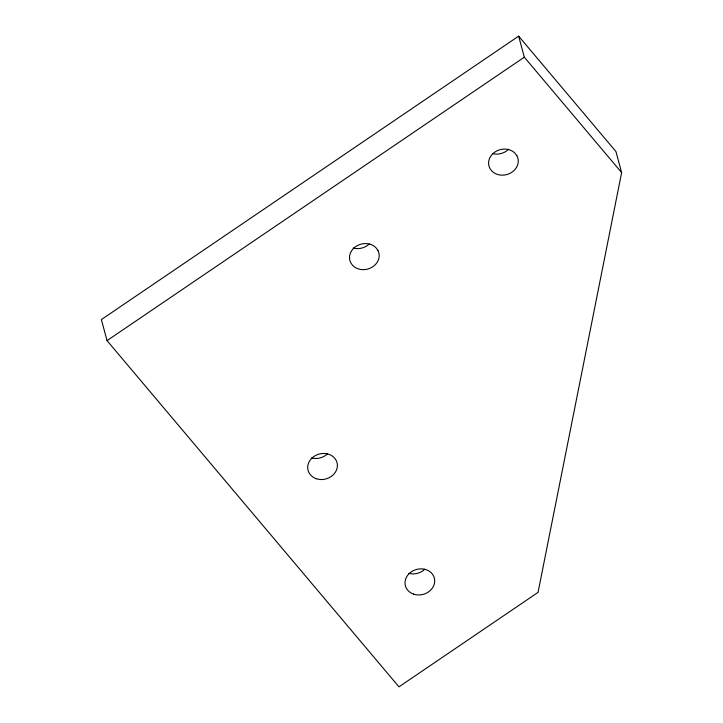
<?xml version="1.0" encoding="UTF-8"?>
<svg xmlns="http://www.w3.org/2000/svg" width="723" height="723" viewBox="0 0 723 723"><rect width="100%" height="100%" fill="white"/><g stroke="black" fill="none" stroke-linecap="round" stroke-linejoin="round"><path stroke-width="1.08" d="M621.626 172.598L538.048 592.372L398.96 686.85L107.049 340.623L101.374 319.584L518.644 36.15L615.951 151.559L621.626 172.598L524.32 57.189L518.644 36.15M107.049 340.623L524.32 57.189M508.703 149.164A14.984 12.897 -15.1 0 1 492.67 153.656M369.317 243.931A14.984 12.897 -15.1 0 1 353.176 248.025M327.6 453.746A14.984 12.897 -15.1 0 1 311.477 457.939M424.898 569.155A14.984 12.897 -15.1 0 1 408.784 573.348M516.891 155.743L514.812 153.014A14.984 12.897 -15.1 0 0 495.454 151.685A14.984 12.897 -15.1 0 0 489.968 168.522L492.047 171.252A14.984 12.897 -15.1 0 0 511.405 172.58A14.984 12.897 -15.1 0 0 516.891 155.743M377.975 250.556L375.987 247.763A14.984 12.897 -15.1 0 0 356.728 245.947A14.984 12.897 -15.1 0 0 350.7 262.675L352.688 265.458A14.984 12.897 -15.1 0 0 371.956 267.284A14.984 12.897 -15.1 0 0 377.975 250.556M316.267 478.707A14.984 12.897 -15.1 0 0 337.343 464.392A14.984 12.897 -15.1 0 0 314.035 456.403A14.984 12.897 -15.1 0 0 316.267 478.707M413.565 594.116A14.984 12.897 -15.1 0 0 434.65 579.801A14.984 12.897 -15.1 0 0 411.333 571.812A14.984 12.897 -15.1 0 0 413.565 594.116"/></g></svg>
